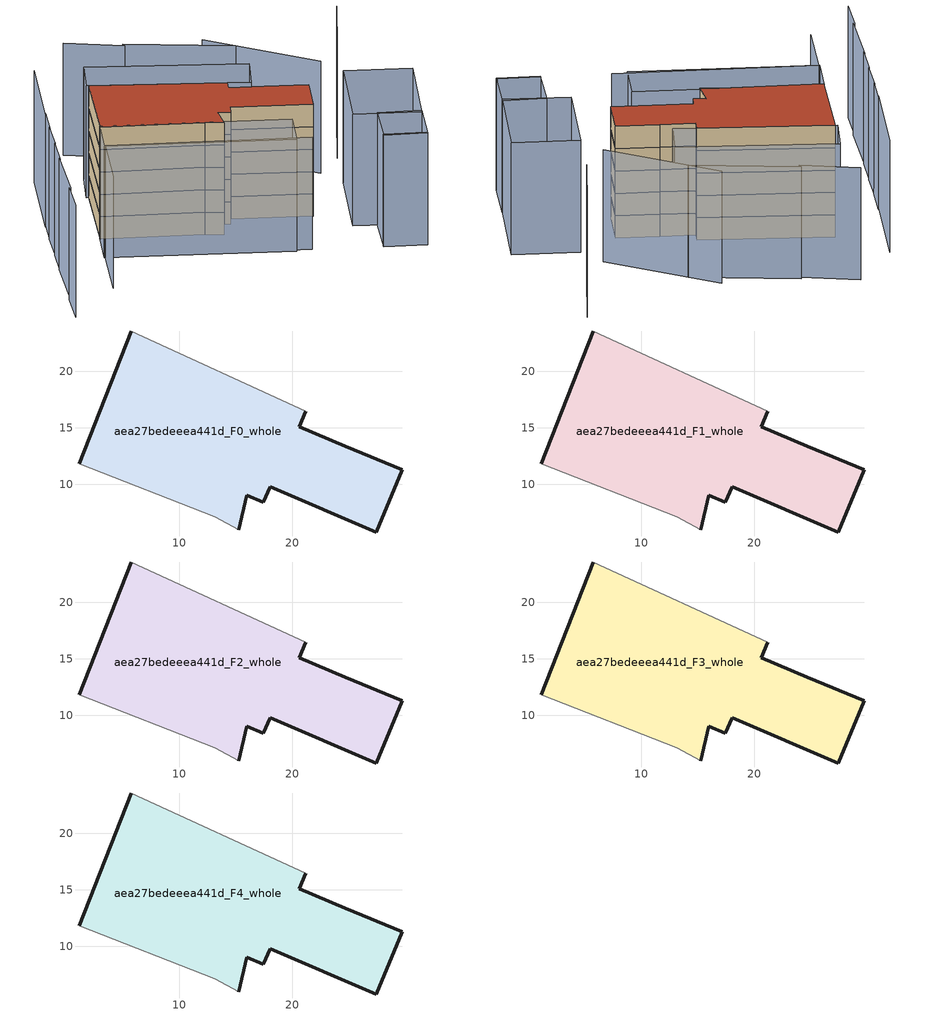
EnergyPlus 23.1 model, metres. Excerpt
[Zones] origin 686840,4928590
aea27bedeeea441d_F0_whole
 floor ground (EU_floor_Construction): 21.21,16.44 20.6,15.1 24.7,13.38 29.74,11.27 27.44,5.78 18.05,9.76 17.45,8.4 16,9.05 15.27,6 13.13,7.12 1.16,11.83 5.77,23.55 z0
 wall outside (EU_wall_Construction): 5.77,23.55 1.16,11.83 / 15.27,6 16,9.05 17.45,8.4 18.05,9.76 27.44,5.78 29.74,11.27 24.7,13.38 20.6,15.1 21.21,16.44 z0:3
 wall adiabatic (EU_wall_Construction): 1.16,11.83 13.13,7.12 15.27,6 / 21.21,16.44 5.77,23.55 z0:3
aea27bedeeea441d_F1_whole
 floor to aea27bedeeea441d_F0_whole (EU_floor_Construction): 21.21,16.44 20.6,15.1 24.7,13.38 29.74,11.27 27.44,5.78 18.05,9.76 17.45,8.4 16,9.05 15.27,6 13.13,7.12 1.16,11.83 5.77,23.55 z3
 wall outside (EU_wall_Construction): 5.77,23.55 1.16,11.83 / 15.27,6 16,9.05 17.45,8.4 18.05,9.76 27.44,5.78 29.74,11.27 24.7,13.38 20.6,15.1 21.21,16.44 z3:6
 wall adiabatic (EU_wall_Construction): 1.16,11.83 13.13,7.12 15.27,6 / 21.21,16.44 5.77,23.55 z3:6
aea27bedeeea441d_F2_whole
 floor to aea27bedeeea441d_F1_whole (EU_floor_Construction): 21.21,16.44 20.6,15.1 24.7,13.38 29.74,11.27 27.44,5.78 18.05,9.76 17.45,8.4 16,9.05 15.27,6 13.13,7.12 1.16,11.83 5.77,23.55 z6
 wall outside (EU_wall_Construction): 5.77,23.55 1.16,11.83 / 15.27,6 16,9.05 17.45,8.4 18.05,9.76 27.44,5.78 29.74,11.27 24.7,13.38 20.6,15.1 21.21,16.44 z6:9
 wall adiabatic (EU_wall_Construction): 1.16,11.83 13.13,7.12 15.27,6 / 21.21,16.44 5.77,23.55 z6:9
aea27bedeeea441d_F3_whole
 floor to aea27bedeeea441d_F2_whole (EU_floor_Construction): 21.21,16.44 20.6,15.1 24.7,13.38 29.74,11.27 27.44,5.78 18.05,9.76 17.45,8.4 16,9.05 15.27,6 13.13,7.12 1.16,11.83 5.77,23.55 z9
 wall outside (EU_wall_Construction): 5.77,23.55 1.16,11.83 / 15.27,6 16,9.05 17.45,8.4 18.05,9.76 27.44,5.78 29.74,11.27 24.7,13.38 20.6,15.1 21.21,16.44 z9:12
 wall adiabatic (EU_wall_Construction): 1.16,11.83 13.13,7.12 15.27,6 / 21.21,16.44 5.77,23.55 z9:12
aea27bedeeea441d_F4_whole
 floor to aea27bedeeea441d_F3_whole (EU_floor_Construction): 21.21,16.44 20.6,15.1 24.7,13.38 29.74,11.27 27.44,5.78 18.05,9.76 17.45,8.4 16,9.05 15.27,6 13.13,7.12 1.16,11.83 5.77,23.55 z12
 wall outside (EU_wall_Construction): 5.77,23.55 1.16,11.83 / 15.27,6 16,9.05 17.45,8.4 18.05,9.76 27.44,5.78 29.74,11.27 24.7,13.38 20.6,15.1 21.21,16.44 z12:15
 wall adiabatic (EU_wall_Construction): 1.16,11.83 13.13,7.12 15.27,6 / 21.21,16.44 5.77,23.55 z12:15
 roof outside (EU_roof_Construction): 27.44,5.78 29.74,11.27 24.7,13.38 20.6,15.1 21.21,16.44 5.77,23.55 1.16,11.83 13.13,7.12 15.27,6 16,9.05 17.45,8.4 18.05,9.76 z15
shading: 30.86,-6.18 35.76,-8.08 / -4.25,-1.88 -0.87,6.58 / -0.87,6.58 22.75,-2.86 / -10.66,-2.47 -12.38,-7.42 / -7.54,6.01 -10.47,-2.53 / -6.01,10.13 -7.61,5.67 / -4.3,14.76 -5.96,10.11 / 38.24,19.91 43.79,30.59 / -2.83,18.49 -4.5,14.2 / 1.91,30.6 -2.97,18.35 / 34.3,16.83 24.46,29.26 / 27.24,25.76 15.21,32.59 / 15.25,32.11 8.97,36.28 / 30.78,-6.39 33.23,-0.05 / 33.23,-0.05 38.31,-2.01 / 38.31,-2.01 35.86,-8.35 / 35.86,-8.35 30.78,-6.39 / 20.78,-2.5 -1.02,6.64 / -1.02,6.64 1.27,12.09 / 1.27,12.09 23.07,2.95 / 23.07,2.95 20.78,-2.5 / 43.29,9.72 38.19,-2.35 / 38.19,-2.35 30.35,0.97 / 30.35,0.97 35.45,13.04 / 35.45,13.04 43.29,9.72 / 23.86,15.18 5.47,23.69 / 5.47,23.69 7.83,28.79 / 7.83,28.79 26.22,20.28 / 26.22,20.28 23.86,15.18 z0:15
[Building]
EU S2 Campaign: North Axis=0; Terrain=City; Solar Distribution=FullExterior
[Site:Location]
Bologna: Latitude=44.5; Longitude=11.25; Time Zone=1; Elevation=37
[SizingPeriod:WeatherFileDays]
AnnualSizingPeriod: Begin Month=1; Begin Day of Month=1; End Month=12; End Day of Month=31; Day of Week for Start Day=Monday; Use Weather File Daylight Saving Period=No; Use Weather File Rain and Snow Indicators=No
[MATERIAL]
EU_InternalMass_Material: Roughness=MediumRough; Thickness=0.1; Conductivity=1; Density=1800; Specific Heat=900; Thermal Absorptance=0.9; Solar Absorptance=0.7; Visible Absorptance=0.7
[MATERIAL:NOMASS] Roughness=MediumRough; Thermal Absorptance=0.9; Solar Absorptance=0.7; Visible Absorptance=0.7
Name | Thermal Resistance
EU_wall_NoMass | 0.905828
EU_roof_NoMass | 0.37593
EU_floor_NoMass | 0.67114
[CONSTRUCTION]
EU_wall_Construction: EU_wall_NoMass
EU_roof_Construction: EU_roof_NoMass
EU_floor_Construction: EU_floor_NoMass
EU_InternalMass_Construction: EU_InternalMass_Material
[ZONE] Type=1; Multiplier=1; Ceiling Height=autocalculate; Floor Area=autocalculate; Part of Total Floor Area=Yes
Name | Volume
aea27bedeeea441d_F0_whole | 772.591
aea27bedeeea441d_F1_whole; aea27bedeeea441d_F2_whole; aea27bedeeea441d_F3_whole; aea27bedeeea441d_F4_whole | 772.589
[INTERNALMASS] Construction=EU_InternalMass_Construction; Surface Area=257.53
Name | Zone or ZoneList
aea27bedeeea441d_F0_whole_EU_InternalMass | aea27bedeeea441d_F0_whole
aea27bedeeea441d_F1_whole_EU_InternalMass | aea27bedeeea441d_F1_whole
aea27bedeeea441d_F2_whole_EU_InternalMass | aea27bedeeea441d_F2_whole
aea27bedeeea441d_F3_whole_EU_InternalMass | aea27bedeeea441d_F3_whole
aea27bedeeea441d_F4_whole_EU_InternalMass | aea27bedeeea441d_F4_whole
[OTHEREQUIPMENT] Fuel Type=Electricity; Design Level Calculation Method=Watts/Area; Power per Zone Floor Area=1; Fraction Latent=0; Fraction Radiant=0; Fraction Lost=0; Carbon Dioxide Generation Rate=0; EndUse Subcategory=EU_Step8_InternalGains
Name | Zone or ZoneList or Space or SpaceList | Schedule
EU_Step8_InternalGain_aea27bedeeea441d_F0_whole_f000 | aea27bedeeea441d_F0_whole | EU_Step8_GainSchedule_aea27bedeeea441d_F0_whole_f000
EU_Step8_InternalGain_aea27bedeeea441d_F1_whole_f000 | aea27bedeeea441d_F1_whole | EU_Step8_GainSchedule_aea27bedeeea441d_F1_whole_f000
EU_Step8_InternalGain_aea27bedeeea441d_F2_whole_f000 | aea27bedeeea441d_F2_whole | EU_Step8_GainSchedule_aea27bedeeea441d_F2_whole_f000
EU_Step8_InternalGain_aea27bedeeea441d_F3_whole_f000 | aea27bedeeea441d_F3_whole | EU_Step8_GainSchedule_aea27bedeeea441d_F3_whole_f000
EU_Step8_InternalGain_aea27bedeeea441d_F4_whole_f000 | aea27bedeeea441d_F4_whole | EU_Step8_GainSchedule_aea27bedeeea441d_F4_whole_f000
[ZONEVENTILATION:DESIGNFLOWRATE] Schedule=EU_AlwaysOn; Design Flow Rate Calculation Method=AirChanges/Hour; Air Changes per Hour=0.73129; Ventilation Type=Natural; Fan Pressure Rise=0; Fan Total Efficiency=1; Constant Term Coefficient=1; Temperature Term Coefficient=0; Velocity Term Coefficient=0; Velocity Squared Term Coefficient=0; Minimum Indoor Temperature=-100; Maximum Indoor Temperature=100; Delta Temperature=-100; Minimum Outdoor Temperature=-100; Maximum Outdoor Temperature=100; Maximum Wind Speed=40
Name | Zone or ZoneList or Space or SpaceList
EU_ConstantAir_aea27bedeeea441d_F0_whole | aea27bedeeea441d_F0_whole
EU_ConstantAir_aea27bedeeea441d_F1_whole | aea27bedeeea441d_F1_whole
EU_ConstantAir_aea27bedeeea441d_F2_whole | aea27bedeeea441d_F2_whole
EU_ConstantAir_aea27bedeeea441d_F3_whole | aea27bedeeea441d_F3_whole
EU_ConstantAir_aea27bedeeea441d_F4_whole | aea27bedeeea441d_F4_whole
[HVACTEMPLATE:THERMOSTAT] Constant Heating Setpoint=20; Constant Cooling Setpoint=50
EU_HeatOnly_aea27bedeeea441d_F0_whole; EU_HeatOnly_aea27bedeeea441d_F1_whole; EU_HeatOnly_aea27bedeeea441d_F2_whole; EU_HeatOnly_aea27bedeeea441d_F3_whole; EU_HeatOnly_aea27bedeeea441d_F4_whole
[HVACTEMPLATE:ZONE:IDEALLOADSAIRSYSTEM] System Availability Schedule=EU_AlwaysOn; Maximum Heating Supply Air Temperature=50; Minimum Cooling Supply Air Temperature=13; Maximum Heating Supply Air Humidity Ratio=0.0156; Minimum Cooling Supply Air Humidity Ratio=0.0077; Heating Limit=NoLimit; Cooling Limit=NoLimit; Heating Availability Schedule=EU_AlwaysOn; Cooling Availability Schedule=EU_CoolingOff; Dehumidification Control Type=ConstantSensibleHeatRatio; Cooling Sensible Heat Ratio=0.7; Dehumidification Setpoint=60; Humidification Control Type=None; Humidification Setpoint=30; Outdoor Air Method=None; Outdoor Air Flow Rate per Person=0.00944; Outdoor Air Flow Rate per Zone Floor Area=0; Outdoor Air Flow Rate per Zone=0; Demand Controlled Ventilation Type=None; Outdoor Air Economizer Type=NoEconomizer; Heat Recovery Type=None; Sensible Heat Recovery Effectiveness=0.7; Latent Heat Recovery Effectiveness=0.65
Name | Template Thermostat
aea27bedeeea441d_F0_whole | EU_HeatOnly_aea27bedeeea441d_F0_whole
aea27bedeeea441d_F1_whole | EU_HeatOnly_aea27bedeeea441d_F1_whole
aea27bedeeea441d_F2_whole | EU_HeatOnly_aea27bedeeea441d_F2_whole
aea27bedeeea441d_F3_whole | EU_HeatOnly_aea27bedeeea441d_F3_whole
aea27bedeeea441d_F4_whole | EU_HeatOnly_aea27bedeeea441d_F4_whole
[SIZING:ZONE] Zone Cooling Design Supply Air Temperature Input Method=SupplyAirTemperature; Zone Cooling Design Supply Air Temperature=13; Zone Heating Design Supply Air Temperature Input Method=SupplyAirTemperature; Zone Heating Design Supply Air Temperature=50; Zone Cooling Design Supply Air Humidity Ratio=0.008; Zone Heating Design Supply Air Humidity Ratio=0.008; Cooling Design Air Flow Method=DesignDay; Cooling Design Air Flow Rate=0; Cooling Minimum Air Flow per Zone Floor Area=0.000762; Cooling Minimum Air Flow=0; Cooling Minimum Air Flow Fraction=0.2; Heating Design Air Flow Method=DesignDay; Heating Design Air Flow Rate=0; Heating Maximum Air Flow per Zone Floor Area=0.002032; Heating Maximum Air Flow=0.141576; Heating Maximum Air Flow Fraction=0.3; Account for Dedicated Outdoor Air System=No; Dedicated Outdoor Air System Control Strategy=NeutralSupplyAir; Dedicated Outdoor Air Low Setpoint Temperature for Design=autosize; Dedicated Outdoor Air High Setpoint Temperature for Design=autosize; Zone Load Sizing Method=Sensible Load Only No Latent Load; Zone Latent Cooling Design Supply Air Humidity Ratio Input Method=HumidityRatioDifference; Zone Cooling Design Supply Air Humidity Ratio Difference=0.005; Zone Latent Heating Design Supply Air Humidity Ratio Input Method=HumidityRatioDifference; Zone Humidification Design Supply Air Humidity Ratio Difference=0.005
aea27bedeeea441d_F0_whole; aea27bedeeea441d_F1_whole; aea27bedeeea441d_F2_whole; aea27bedeeea441d_F3_whole; aea27bedeeea441d_F4_whole
[SCHEDULE:CONSTANT]
Name | Hourly Value
EU_AlwaysOn | 1
EU_CoolingOff | 0
[SCHEDULE:FILE] Column Number=1; Rows to Skip at Top=0; Number of Hours of Data=8760; Column Separator=Comma; Interpolate to Timestep=No; Minutes per Item=60; Adjust Schedule for Daylight Savings=Yes
Name | File
EU_Step8_GainSchedule_aea27bedeeea441d_F0_whole_f000 | ../../schedules/aea27bedeeea441d/aea27bedeeea441d_F0_whole_f000_gain.csv
EU_Step8_GainSchedule_aea27bedeeea441d_F1_whole_f000 | ../../schedules/aea27bedeeea441d/aea27bedeeea441d_F1_whole_f000_gain.csv
EU_Step8_GainSchedule_aea27bedeeea441d_F2_whole_f000 | ../../schedules/aea27bedeeea441d/aea27bedeeea441d_F2_whole_f000_gain.csv
EU_Step8_GainSchedule_aea27bedeeea441d_F3_whole_f000 | ../../schedules/aea27bedeeea441d/aea27bedeeea441d_F3_whole_f000_gain.csv
EU_Step8_GainSchedule_aea27bedeeea441d_F4_whole_f000 | ../../schedules/aea27bedeeea441d/aea27bedeeea441d_F4_whole_f000_gain.csv
